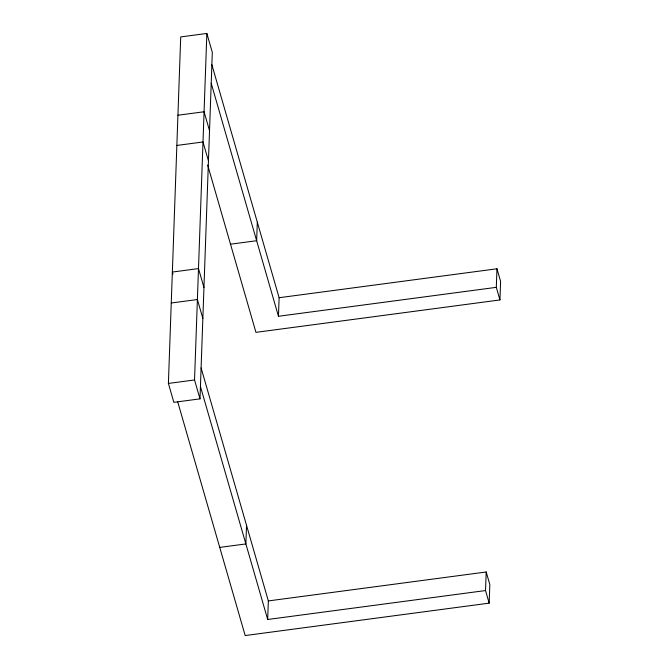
<?xml version="1.0" encoding="UTF-8"?>
<svg xmlns="http://www.w3.org/2000/svg" width="669" height="669" viewBox="0 0 669 669"><rect width="100%" height="100%" fill="white"/><g stroke="black" fill="none" stroke-linecap="round" stroke-linejoin="round"><path stroke-width="1" d="M168.396 383.437L180.714 36.92L206.855 33.45L212.307 52.341L199.998 398.858L173.848 402.328L168.396 383.437L194.537 379.967L206.855 33.45M246.535 525.366L245.874 543.93L219.733 547.401M257.314 222.158L256.653 240.723L230.512 244.193M268.344 600.921L486.196 571.987L485.535 590.551L267.684 619.486L268.344 600.921L201.093 367.925M279.115 297.713L496.967 268.779L496.306 287.344L278.455 316.278L279.115 297.713L211.864 64.717M177.762 401.994L245.18 635.55L489.164 603.145L489.825 584.581L486.196 571.987M207.641 164.975L255.951 332.351L499.944 299.938L500.604 281.373L496.967 268.779M177.929 115.235L204.07 111.765L209.522 130.656M176.859 145.449L203 141.97L208.452 160.869M171.256 302.998L197.397 299.528L202.849 318.419M496.306 287.344L499.944 299.938M485.535 590.551L489.164 603.145M211.203 83.282L278.455 316.278M203.953 287.478L198.501 268.587L172.359 272.057L172.928 274.047M200.432 386.481L267.684 619.486M194.537 379.967L199.998 398.858"/></g></svg>
